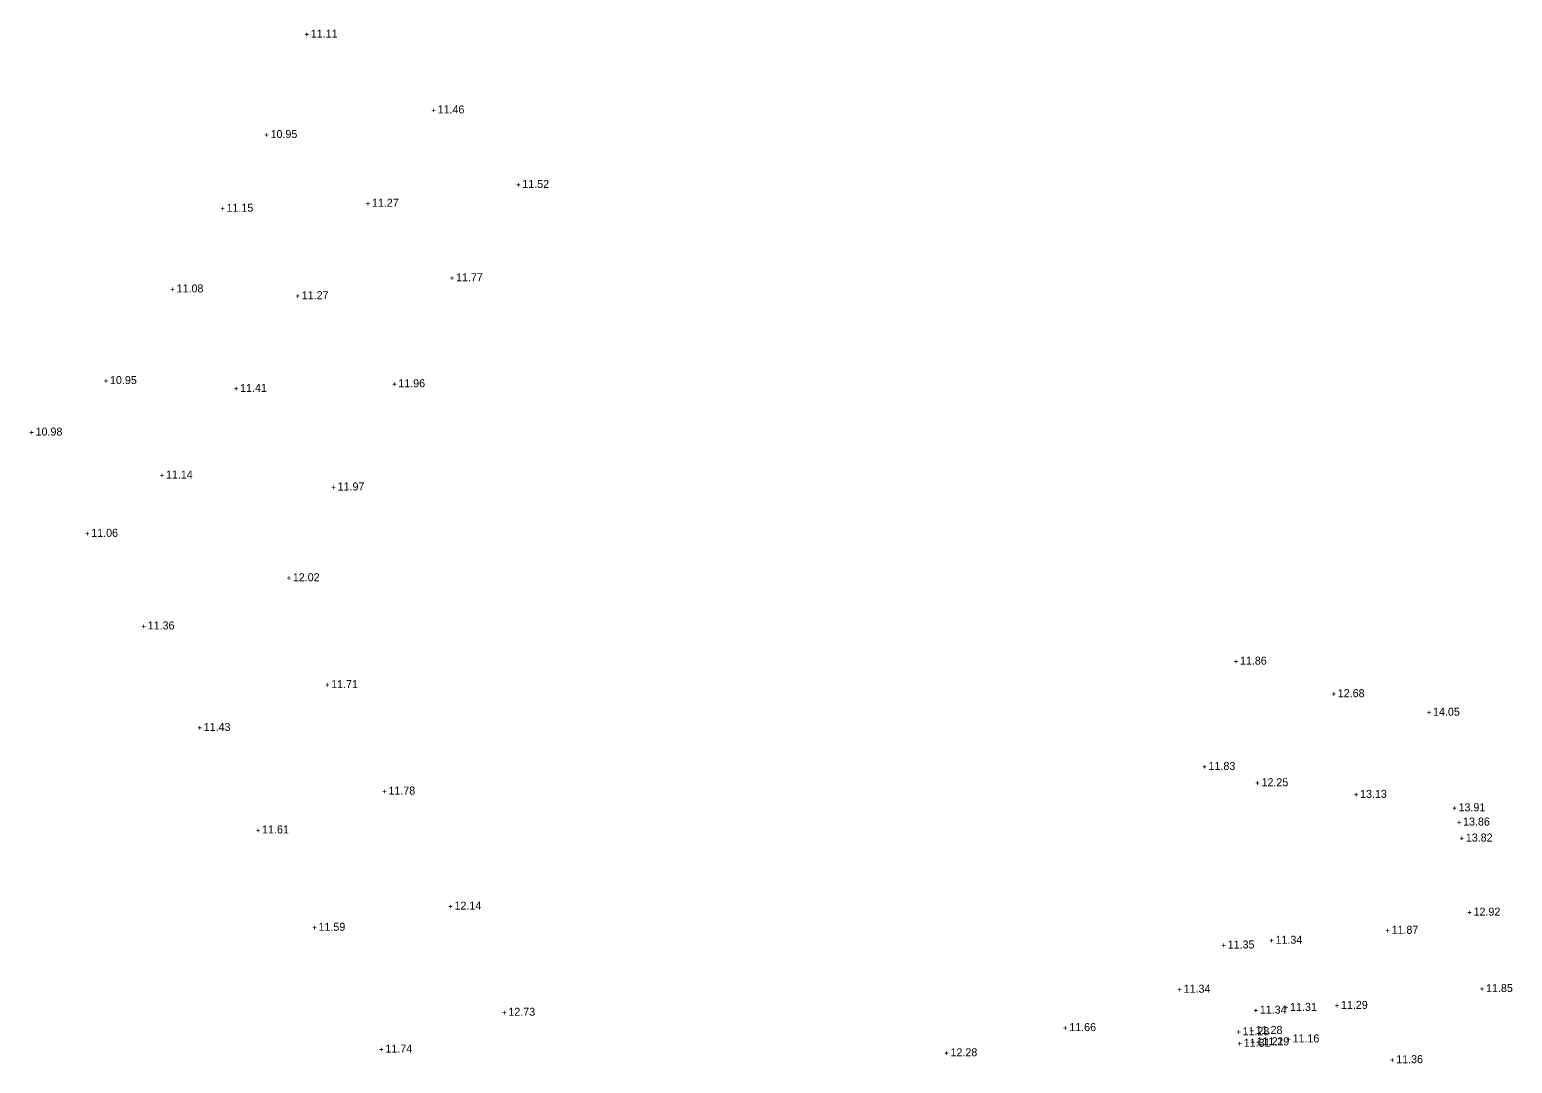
# Model space of a CAD drawing. Header units: metres. Extents: x 119225 to 119868, y 6148173 to 6148690.
# Drawn here: x 119225 to 119595.6, y 6148431.9 to 6148690.1 of the extents above; entities that cross this region are included whole.
import ezdxf
from ezdxf.enums import TextEntityAlignment as Align

# ---------------------------------------------------------------- set-up
doc = ezdxf.new("R2010")
doc.units = ezdxf.units.M
doc.layers.get('0').update_dxf_attribs({"linetype": 'CONTINUOUS'})
doc.layers.add('Z_bef', color=4, linetype='CONTINUOUS')
doc.styles.add('FISO', font='FISO')
doc.styles.add('ISO', font='ISO')

# ---------------------------------------------------------------- blocks, each defined once
blk = doc.blocks.new('_MPLUSZH')
at = {"color": 1, "style": 'ISO'}
blk.add_text('+', height=2, dxfattribs=at).set_placement((0, 0), align=Align.MIDDLE)
at = {"style": 'FISO'}
blk.add_attdef('PLUSHÖJD', (1, -1), '', height=2, dxfattribs=at)

msp = doc.modelspace()

# ---------------------------------------------------------------- block references
at = {"layer": 'Z_bef', "extrusion": (1.41091e-08, -2.66725e-08, 1)}
ref = msp.add_blockref('_MPLUSZH', (119294.25, 6148689.12, -0.16), dxfattribs=dict(at, xscale=0.9999947511315105, yscale=0.9999947511315105, zscale=0.9999947511315105, rotation=0.0449887309207433))
ref.add_attrib('PLUSHÖJD', '11.11', (119295.25, 6148688.12, -0.16), dxfattribs={"layer": '0', "extrusion": (1.41091e-08, -2.66725e-08, 1), "height": 2, "rotation": 0.045, "style": 'FISO', "oblique": 360})
ref = msp.add_blockref('_MPLUSZH', (119325.94, 6148670.21, -0.16), dxfattribs=dict(at, xscale=0.9999947511315105, yscale=0.9999947511315105, zscale=0.9999947511315105, rotation=0.0449887309207433))
ref.add_attrib('PLUSHÖJD', '11.46', (119326.95, 6148669.21, -0.16), dxfattribs={"layer": '0', "extrusion": (1.41091e-08, -2.66725e-08, 1), "height": 2, "rotation": 0.045, "style": 'FISO', "oblique": 360})
ref = msp.add_blockref('_MPLUSZH', (119284.2, 6148664.05, -0.16), dxfattribs=dict(at, xscale=0.9999947511315105, yscale=0.9999947511315105, zscale=0.9999947511315105, rotation=0.0449887309207433))
ref.add_attrib('PLUSHÖJD', '10.95', (119285.2, 6148663.05, -0.16), dxfattribs={"layer": '0', "extrusion": (1.41091e-08, -2.66725e-08, 1), "height": 2, "rotation": 0.045, "style": 'FISO', "oblique": 360})
ref = msp.add_blockref('_MPLUSZH', (119347.11, 6148651.58, -0.16), dxfattribs=dict(at, xscale=0.9999947511315105, yscale=0.9999947511315105, zscale=0.9999947511315105, rotation=0.0449887309207433))
ref.add_attrib('PLUSHÖJD', '11.52', (119348.12, 6148650.58, -0.16), dxfattribs={"layer": '0', "extrusion": (1.41091e-08, -2.66725e-08, 1), "height": 2, "rotation": 0.045, "style": 'FISO', "oblique": 360})
ref = msp.add_blockref('_MPLUSZH', (119309.54, 6148646.89, -0.16), dxfattribs=dict(at, xscale=0.9999947511315105, yscale=0.9999947511315105, zscale=0.9999947511315105, rotation=0.0449887309207433))
ref.add_attrib('PLUSHÖJD', '11.27', (119310.54, 6148645.89, -0.16), dxfattribs={"layer": '0', "extrusion": (1.41091e-08, -2.66725e-08, 1), "height": 2, "rotation": 0.045, "style": 'FISO', "oblique": 360})
ref = msp.add_blockref('_MPLUSZH', (119273.19, 6148645.64, -0.16), dxfattribs=dict(at, xscale=0.9999947511315105, yscale=0.9999947511315105, zscale=0.9999947511315105, rotation=0.0449887309207433))
ref.add_attrib('PLUSHÖJD', '11.15', (119274.19, 6148644.64, -0.16), dxfattribs={"layer": '0', "extrusion": (1.41091e-08, -2.66725e-08, 1), "height": 2, "rotation": 0.045, "style": 'FISO', "oblique": 360})
ref = msp.add_blockref('_MPLUSZH', (119330.56, 6148628.28, -0.16), dxfattribs=dict(at, xscale=0.9999947511315105, yscale=0.9999947511315105, zscale=0.9999947511315105, rotation=0.0449887309207433))
ref.add_attrib('PLUSHÖJD', '11.77', (119331.56, 6148627.28, -0.16), dxfattribs={"layer": '0', "extrusion": (1.41091e-08, -2.66725e-08, 1), "height": 2, "rotation": 0.045, "style": 'FISO', "oblique": 360})
ref = msp.add_blockref('_MPLUSZH', (119260.72, 6148625.49, -0.16), dxfattribs=dict(at, xscale=0.9999947511315105, yscale=0.9999947511315105, zscale=0.9999947511315105, rotation=0.0449887309207433))
ref.add_attrib('PLUSHÖJD', '11.08', (119261.72, 6148624.49, -0.16), dxfattribs={"layer": '0', "extrusion": (1.41091e-08, -2.66725e-08, 1), "height": 2, "rotation": 0.045, "style": 'FISO', "oblique": 360})
ref = msp.add_blockref('_MPLUSZH', (119292, 6148623.8, -0.16), dxfattribs=dict(at, xscale=0.9999947511315105, yscale=0.9999947511315105, zscale=0.9999947511315105, rotation=0.0449887309207433))
ref.add_attrib('PLUSHÖJD', '11.27', (119293, 6148622.8, -0.16), dxfattribs={"layer": '0', "extrusion": (1.41091e-08, -2.66725e-08, 1), "height": 2, "rotation": 0.045, "style": 'FISO', "oblique": 360})
ref = msp.add_blockref('_MPLUSZH', (119244.06, 6148602.6, -0.16), dxfattribs=dict(at, xscale=0.9999947511315105, yscale=0.9999947511315105, zscale=0.9999947511315105, rotation=0.0449887309207433))
ref.add_attrib('PLUSHÖJD', '10.95', (119245.07, 6148601.6, -0.16), dxfattribs={"layer": '0', "extrusion": (1.41091e-08, -2.66725e-08, 1), "height": 2, "rotation": 0.045, "style": 'FISO', "oblique": 360})
ref = msp.add_blockref('_MPLUSZH', (119316.13, 6148601.79, -0.16), dxfattribs=dict(at, xscale=0.9999947511315105, yscale=0.9999947511315105, zscale=0.9999947511315105, rotation=0.0449887309207433))
ref.add_attrib('PLUSHÖJD', '11.96', (119317.13, 6148600.8, -0.16), dxfattribs={"layer": '0', "extrusion": (1.41091e-08, -2.66725e-08, 1), "height": 2, "rotation": 0.045, "style": 'FISO', "oblique": 360})
ref = msp.add_blockref('_MPLUSZH', (119276.59, 6148600.65, -0.16), dxfattribs=dict(at, xscale=0.9999947511315105, yscale=0.9999947511315105, zscale=0.9999947511315105, rotation=0.0449887309207433))
ref.add_attrib('PLUSHÖJD', '11.41', (119277.59, 6148599.65, -0.16), dxfattribs={"layer": '0', "extrusion": (1.41091e-08, -2.66725e-08, 1), "height": 2, "rotation": 0.045, "style": 'FISO', "oblique": 360})
ref = msp.add_blockref('_MPLUSZH', (119225.47, 6148589.73, -0.16), dxfattribs=dict(at, xscale=0.9999947511315105, yscale=0.9999947511315105, zscale=0.9999947511315105, rotation=0.0449887309207433))
ref.add_attrib('PLUSHÖJD', '10.98', (119226.47, 6148588.73, -0.16), dxfattribs={"layer": '0', "extrusion": (1.41091e-08, -2.66725e-08, 1), "height": 2, "rotation": 0.045, "style": 'FISO', "oblique": 360})
ref = msp.add_blockref('_MPLUSZH', (119258.06, 6148579, -0.16), dxfattribs=dict(at, xscale=0.9999947511315105, yscale=0.9999947511315105, zscale=0.9999947511315105, rotation=0.0449887309207433))
ref.add_attrib('PLUSHÖJD', '11.14', (119259.06, 6148578, -0.16), dxfattribs={"layer": '0', "extrusion": (1.41091e-08, -2.66725e-08, 1), "height": 2, "rotation": 0.045, "style": 'FISO', "oblique": 360})
ref = msp.add_blockref('_MPLUSZH', (119300.96, 6148576.02, -0.16), dxfattribs=dict(at, xscale=0.9999947511315105, yscale=0.9999947511315105, zscale=0.9999947511315105, rotation=0.0449887309207433))
ref.add_attrib('PLUSHÖJD', '11.97', (119301.96, 6148575.02, -0.16), dxfattribs={"layer": '0', "extrusion": (1.41091e-08, -2.66725e-08, 1), "height": 2, "rotation": 0.045, "style": 'FISO', "oblique": 360})
ref = msp.add_blockref('_MPLUSZH', (119239.38, 6148564.44, -0.16), dxfattribs=dict(at, xscale=0.9999947511315105, yscale=0.9999947511315105, zscale=0.9999947511315105, rotation=0.0449887309207433))
ref.add_attrib('PLUSHÖJD', '11.06', (119240.38, 6148563.44, -0.16), dxfattribs={"layer": '0', "extrusion": (1.41091e-08, -2.66725e-08, 1), "height": 2, "rotation": 0.045, "style": 'FISO', "oblique": 360})
ref = msp.add_blockref('_MPLUSZH', (119289.77, 6148553.35, -0.16), dxfattribs=dict(at, xscale=0.9999947511315105, yscale=0.9999947511315105, zscale=0.9999947511315105, rotation=0.0449887309207433))
ref.add_attrib('PLUSHÖJD', '12.02', (119290.77, 6148552.35, -0.16), dxfattribs={"layer": '0', "extrusion": (1.41091e-08, -2.66725e-08, 1), "height": 2, "rotation": 0.045, "style": 'FISO', "oblique": 360})
ref = msp.add_blockref('_MPLUSZH', (119253.48, 6148541.32, -0.16), dxfattribs=dict(at, xscale=0.9999947511315105, yscale=0.9999947511315105, zscale=0.9999947511315105, rotation=0.0449887309207433))
ref.add_attrib('PLUSHÖJD', '11.36', (119254.49, 6148540.32, -0.16), dxfattribs={"layer": '0', "extrusion": (1.41091e-08, -2.66725e-08, 1), "height": 2, "rotation": 0.045, "style": 'FISO', "oblique": 360})
ref = msp.add_blockref('_MPLUSZH', (119526.5, 6148532.52, -0.16), dxfattribs=dict(at, xscale=0.9999947511315105, yscale=0.9999947511315105, zscale=0.9999947511315105, rotation=0.0449887309207433))
ref.add_attrib('PLUSHÖJD', '11.86', (119527.5, 6148531.52, -0.16), dxfattribs={"layer": '0', "extrusion": (1.41091e-08, -2.66725e-08, 1), "height": 2, "rotation": 0.045, "style": 'FISO', "oblique": 360})
ref = msp.add_blockref('_MPLUSZH', (119299.35, 6148526.66, -0.16), dxfattribs=dict(at, xscale=0.9999947511315105, yscale=0.9999947511315105, zscale=0.9999947511315105, rotation=0.0449887309207433))
ref.add_attrib('PLUSHÖJD', '11.71', (119300.35, 6148525.66, -0.16), dxfattribs={"layer": '0', "extrusion": (1.41091e-08, -2.66725e-08, 1), "height": 2, "rotation": 0.045, "style": 'FISO', "oblique": 360})
ref = msp.add_blockref('_MPLUSZH', (119550.95, 6148524.39, -0.16), dxfattribs=dict(at, xscale=0.9999947511315105, yscale=0.9999947511315105, zscale=0.9999947511315105, rotation=0.0449887309207433))
ref.add_attrib('PLUSHÖJD', '12.68', (119551.95, 6148523.39, -0.16), dxfattribs={"layer": '0', "extrusion": (1.41091e-08, -2.66725e-08, 1), "height": 2, "rotation": 0.045, "style": 'FISO', "oblique": 360})
ref = msp.add_blockref('_MPLUSZH', (119574.76, 6148519.76, -0.16), dxfattribs=dict(at, xscale=0.9999947511315105, yscale=0.9999947511315105, zscale=0.9999947511315105, rotation=0.0449887309207433))
ref.add_attrib('PLUSHÖJD', '14.05', (119575.76, 6148518.76, -0.16), dxfattribs={"layer": '0', "extrusion": (1.41091e-08, -2.66725e-08, 1), "height": 2, "rotation": 0.045, "style": 'FISO', "oblique": 360})
ref = msp.add_blockref('_MPLUSZH', (119267.49, 6148515.95, -0.16), dxfattribs=dict(at, xscale=0.9999947511315105, yscale=0.9999947511315105, zscale=0.9999947511315105, rotation=0.0449887309207433))
ref.add_attrib('PLUSHÖJD', '11.43', (119268.49, 6148514.95, -0.16), dxfattribs={"layer": '0', "extrusion": (1.41091e-08, -2.66725e-08, 1), "height": 2, "rotation": 0.045, "style": 'FISO', "oblique": 360})
ref = msp.add_blockref('_MPLUSZH', (119518.64, 6148506.22, -0.16), dxfattribs=dict(at, xscale=0.9999947511315105, yscale=0.9999947511315105, zscale=0.9999947511315105, rotation=0.0449887309207433))
ref.add_attrib('PLUSHÖJD', '11.83', (119519.64, 6148505.22, -0.16), dxfattribs={"layer": '0', "extrusion": (1.41091e-08, -2.66725e-08, 1), "height": 2, "rotation": 0.045, "style": 'FISO', "oblique": 360})
ref = msp.add_blockref('_MPLUSZH', (119531.88, 6148502.15, -0.16), dxfattribs=dict(at, xscale=0.9999947511315105, yscale=0.9999947511315105, zscale=0.9999947511315105, rotation=0.0449887309207433))
ref.add_attrib('PLUSHÖJD', '12.25', (119532.89, 6148501.15, -0.16), dxfattribs={"layer": '0', "extrusion": (1.41091e-08, -2.66725e-08, 1), "height": 2, "rotation": 0.045, "style": 'FISO', "oblique": 360})
ref = msp.add_blockref('_MPLUSZH', (119313.66, 6148500.07, -0.16), dxfattribs=dict(at, xscale=0.9999947511315105, yscale=0.9999947511315105, zscale=0.9999947511315105, rotation=0.0449887309207433))
ref.add_attrib('PLUSHÖJD', '11.78', (119314.66, 6148499.07, -0.16), dxfattribs={"layer": '0', "extrusion": (1.41091e-08, -2.66725e-08, 1), "height": 2, "rotation": 0.045, "style": 'FISO', "oblique": 360})
ref = msp.add_blockref('_MPLUSZH', (119556.53, 6148499.24, -0.16), dxfattribs=dict(at, xscale=0.9999947511315105, yscale=0.9999947511315105, zscale=0.9999947511315105, rotation=0.0449887309207433))
ref.add_attrib('PLUSHÖJD', '13.13', (119557.53, 6148498.24, -0.16), dxfattribs={"layer": '0', "extrusion": (1.41091e-08, -2.66725e-08, 1), "height": 2, "rotation": 0.045, "style": 'FISO', "oblique": 360})
ref = msp.add_blockref('_MPLUSZH', (119581.13, 6148495.89, -0.16), dxfattribs=dict(at, xscale=0.9999947511315105, yscale=0.9999947511315105, zscale=0.9999947511315105, rotation=0.0449887309207433))
ref.add_attrib('PLUSHÖJD', '13.91', (119582.13, 6148494.89, -0.16), dxfattribs={"layer": '0', "extrusion": (1.41091e-08, -2.66725e-08, 1), "height": 2, "rotation": 0.045, "style": 'FISO', "oblique": 360})
ref = msp.add_blockref('_MPLUSZH', (119282.08, 6148490.35, -0.16), dxfattribs=dict(at, xscale=0.9999947511315105, yscale=0.9999947511315105, zscale=0.9999947511315105, rotation=0.0449887309207433))
ref.add_attrib('PLUSHÖJD', '11.61', (119283.08, 6148489.35, -0.16), dxfattribs={"layer": '0', "extrusion": (1.41091e-08, -2.66725e-08, 1), "height": 2, "rotation": 0.045, "style": 'FISO', "oblique": 360})
ref = msp.add_blockref('_MPLUSZH', (119582.27, 6148492.33, -0.16), dxfattribs=dict(at, xscale=0.9999947511315105, yscale=0.9999947511315105, zscale=0.9999947511315105, rotation=0.0449887309207433))
ref.add_attrib('PLUSHÖJD', '13.86', (119583.27, 6148491.33, -0.16), dxfattribs={"layer": '0', "extrusion": (1.41091e-08, -2.66725e-08, 1), "height": 2, "rotation": 0.045, "style": 'FISO', "oblique": 360})
ref = msp.add_blockref('_MPLUSZH', (119582.95, 6148488.34, -0.16), dxfattribs=dict(at, xscale=0.9999947511315105, yscale=0.9999947511315105, zscale=0.9999947511315105, rotation=0.0449887309207433))
ref.add_attrib('PLUSHÖJD', '13.82', (119583.95, 6148487.34, -0.16), dxfattribs={"layer": '0', "extrusion": (1.41091e-08, -2.66725e-08, 1), "height": 2, "rotation": 0.045, "style": 'FISO', "oblique": 360})
ref = msp.add_blockref('_MPLUSZH', (119330.18, 6148471.33, -0.16), dxfattribs=dict(at, xscale=0.9999947511315105, yscale=0.9999947511315105, zscale=0.9999947511315105, rotation=0.0449887309207433))
ref.add_attrib('PLUSHÖJD', '12.14', (119331.18, 6148470.33, -0.16), dxfattribs={"layer": '0', "extrusion": (1.41091e-08, -2.66725e-08, 1), "height": 2, "rotation": 0.045, "style": 'FISO', "oblique": 360})
ref = msp.add_blockref('_MPLUSZH', (119584.88, 6148469.82, -0.16), dxfattribs=dict(at, xscale=0.9999947511315105, yscale=0.9999947511315105, zscale=0.9999947511315105, rotation=0.0449887309207433))
ref.add_attrib('PLUSHÖJD', '12.92', (119585.88, 6148468.82, -0.16), dxfattribs={"layer": '0', "extrusion": (1.41091e-08, -2.66725e-08, 1), "height": 2, "rotation": 0.045, "style": 'FISO', "oblique": 360})
ref = msp.add_blockref('_MPLUSZH', (119296.18, 6148466.04, -0.16), dxfattribs=dict(at, xscale=0.9999947511315105, yscale=0.9999947511315105, zscale=0.9999947511315105, rotation=0.0449887309207433))
ref.add_attrib('PLUSHÖJD', '11.59', (119297.18, 6148465.04, -0.16), dxfattribs={"layer": '0', "extrusion": (1.41091e-08, -2.66725e-08, 1), "height": 2, "rotation": 0.045, "style": 'FISO', "oblique": 360})
ref = msp.add_blockref('_MPLUSZH', (119564.39, 6148465.29, -0.16), dxfattribs=dict(at, xscale=0.9999947511315105, yscale=0.9999947511315105, zscale=0.9999947511315105, rotation=0.0449887309207433))
ref.add_attrib('PLUSHÖJD', '11.87', (119565.39, 6148464.29, -0.16), dxfattribs={"layer": '0', "extrusion": (1.41091e-08, -2.66725e-08, 1), "height": 2, "rotation": 0.045, "style": 'FISO', "oblique": 360})
ref = msp.add_blockref('_MPLUSZH', (119523.43, 6148461.62, -0.16), dxfattribs=dict(at, xscale=0.9999947511315105, yscale=0.9999947511315105, zscale=0.9999947511315105, rotation=0.0449887309207433))
ref.add_attrib('PLUSHÖJD', '11.35', (119524.43, 6148460.62, -0.16), dxfattribs={"layer": '0', "extrusion": (1.41091e-08, -2.66725e-08, 1), "height": 2, "rotation": 0.045, "style": 'FISO', "oblique": 360})
ref = msp.add_blockref('_MPLUSZH', (119535.38, 6148462.8, -0.16), dxfattribs=dict(at, xscale=0.9999947511315105, yscale=0.9999947511315105, zscale=0.9999947511315105, rotation=0.0449887309207433))
ref.add_attrib('PLUSHÖJD', '11.34', (119536.38, 6148461.8, -0.16), dxfattribs={"layer": '0', "extrusion": (1.41091e-08, -2.66725e-08, 1), "height": 2, "rotation": 0.045, "style": 'FISO', "oblique": 360})
ref = msp.add_blockref('_MPLUSZH', (119512.42, 6148450.58, -0.16), dxfattribs=dict(at, xscale=0.9999947511315105, yscale=0.9999947511315105, zscale=0.9999947511315105, rotation=0.0449887309207433))
ref.add_attrib('PLUSHÖJD', '11.34', (119513.42, 6148449.58, -0.16), dxfattribs={"layer": '0', "extrusion": (1.41091e-08, -2.66725e-08, 1), "height": 2, "rotation": 0.045, "style": 'FISO', "oblique": 360})
ref = msp.add_blockref('_MPLUSZH', (119588, 6148450.74, -0.16), dxfattribs=dict(at, xscale=0.9999947511315105, yscale=0.9999947511315105, zscale=0.9999947511315105, rotation=0.0449887309207433))
ref.add_attrib('PLUSHÖJD', '11.85', (119589, 6148449.74, -0.16), dxfattribs={"layer": '0', "extrusion": (1.41091e-08, -2.66725e-08, 1), "height": 2, "rotation": 0.045, "style": 'FISO', "oblique": 360})
ref = msp.add_blockref('_MPLUSZH', (119539.02, 6148446.03, -0.16), dxfattribs=dict(at, xscale=0.9999947511315105, yscale=0.9999947511315105, zscale=0.9999947511315105, rotation=0.0449887309207433))
ref.add_attrib('PLUSHÖJD', '11.31', (119540.02, 6148445.03, -0.16), dxfattribs={"layer": '0', "extrusion": (1.41091e-08, -2.66725e-08, 1), "height": 2, "rotation": 0.045, "style": 'FISO', "oblique": 360})
ref = msp.add_blockref('_MPLUSZH', (119539.02, 6148446.03, -0.16), dxfattribs=dict(at, xscale=0.9999947511315105, yscale=0.9999947511315105, zscale=0.9999947511315105, rotation=0.0449887309207433))
ref.add_attrib('PLUSHÖJD', '11.31', (119540.02, 6148445.03, -0.16), dxfattribs={"layer": '0', "extrusion": (1.41091e-08, -2.66725e-08, 1), "height": 2, "rotation": 0.045, "style": 'FISO', "oblique": 360})
ref = msp.add_blockref('_MPLUSZH', (119551.75, 6148446.54, -0.16), dxfattribs=dict(at, xscale=0.9999947511315105, yscale=0.9999947511315105, zscale=0.9999947511315105, rotation=0.0449887309207433))
ref.add_attrib('PLUSHÖJD', '11.29', (119552.75, 6148445.54, -0.16), dxfattribs={"layer": '0', "extrusion": (1.41091e-08, -2.66725e-08, 1), "height": 2, "rotation": 0.045, "style": 'FISO', "oblique": 360})
ref = msp.add_blockref('_MPLUSZH', (119343.64, 6148444.82, -0.16), dxfattribs=dict(at, xscale=0.9999947511315105, yscale=0.9999947511315105, zscale=0.9999947511315105, rotation=0.0449887309207433))
ref.add_attrib('PLUSHÖJD', '12.73', (119344.64, 6148443.82, -0.16), dxfattribs={"layer": '0', "extrusion": (1.41091e-08, -2.66725e-08, 1), "height": 2, "rotation": 0.045, "style": 'FISO', "oblique": 360})
ref = msp.add_blockref('_MPLUSZH', (119531.46, 6148445.35, -0.16), dxfattribs=dict(at, xscale=0.9999947511315105, yscale=0.9999947511315105, zscale=0.9999947511315105, rotation=0.0449887309207433))
ref.add_attrib('PLUSHÖJD', '11.34', (119532.46, 6148444.35, -0.16), dxfattribs={"layer": '0', "extrusion": (1.41091e-08, -2.66725e-08, 1), "height": 2, "rotation": 0.045, "style": 'FISO', "oblique": 360})
ref = msp.add_blockref('_MPLUSZH', (119483.83, 6148440.98, -0.16), dxfattribs=dict(at, xscale=0.9999947511315105, yscale=0.9999947511315105, zscale=0.9999947511315105, rotation=0.0449887309207433))
ref.add_attrib('PLUSHÖJD', '11.66', (119484.83, 6148439.98, -0.16), dxfattribs={"layer": '0', "extrusion": (1.41091e-08, -2.66725e-08, 1), "height": 2, "rotation": 0.045, "style": 'FISO', "oblique": 360})
ref = msp.add_blockref('_MPLUSZH', (119527.14, 6148439.96, -0.16), dxfattribs=dict(at, xscale=0.9999947511315105, yscale=0.9999947511315105, zscale=0.9999947511315105, rotation=0.0449887309207433))
ref.add_attrib('PLUSHÖJD', '11.28', (119528.14, 6148438.96, -0.16), dxfattribs={"layer": '0', "extrusion": (1.41091e-08, -2.66725e-08, 1), "height": 2, "rotation": 0.045, "style": 'FISO', "oblique": 360})
ref = msp.add_blockref('_MPLUSZH', (119530.43, 6148440.28, -0.16), dxfattribs=dict(at, xscale=0.9999947511315105, yscale=0.9999947511315105, zscale=0.9999947511315105, rotation=0.0449887309207433))
ref.add_attrib('PLUSHÖJD', '11.28', (119531.43, 6148439.28, -0.16), dxfattribs={"layer": '0', "extrusion": (1.41091e-08, -2.66725e-08, 1), "height": 2, "rotation": 0.045, "style": 'FISO', "oblique": 360})
ref = msp.add_blockref('_MPLUSZH', (119312.9, 6148435.61, -0.16), dxfattribs=dict(at, xscale=0.9999947511315105, yscale=0.9999947511315105, zscale=0.9999947511315105, rotation=0.0449887309207433))
ref.add_attrib('PLUSHÖJD', '11.74', (119313.91, 6148434.61, -0.16), dxfattribs={"layer": '0', "extrusion": (1.41091e-08, -2.66725e-08, 1), "height": 2, "rotation": 0.045, "style": 'FISO', "oblique": 360})
ref = msp.add_blockref('_MPLUSZH', (119527.43, 6148437.07, -0.16), dxfattribs=dict(at, xscale=0.9999947511315105, yscale=0.9999947511315105, zscale=0.9999947511315105, rotation=0.0449887309207433))
ref.add_attrib('PLUSHÖJD', '11.31', (119528.43, 6148436.07, -0.16), dxfattribs={"layer": '0', "extrusion": (1.41091e-08, -2.66725e-08, 1), "height": 2, "rotation": 0.045, "style": 'FISO', "oblique": 360})
ref = msp.add_blockref('_MPLUSZH', (119530.7, 6148437.44, -0.16), dxfattribs=dict(at, xscale=0.9999947511315105, yscale=0.9999947511315105, zscale=0.9999947511315105, rotation=0.0449887309207433))
ref.add_attrib('PLUSHÖJD', '11.21', (119531.7, 6148436.44, -0.16), dxfattribs={"layer": '0', "extrusion": (1.41091e-08, -2.66725e-08, 1), "height": 2, "rotation": 0.045, "style": 'FISO', "oblique": 360})
ref = msp.add_blockref('_MPLUSZH', (119530.7, 6148437.44, -0.16), dxfattribs=dict(at, xscale=0.9999947511315105, yscale=0.9999947511315105, zscale=0.9999947511315105, rotation=0.0449887309207433))
ref.add_attrib('PLUSHÖJD', '11.21', (119531.7, 6148436.44, -0.16), dxfattribs={"layer": '0', "extrusion": (1.41091e-08, -2.66725e-08, 1), "height": 2, "rotation": 0.045, "style": 'FISO', "oblique": 360})
ref = msp.add_blockref('_MPLUSZH', (119530.7, 6148437.44, -0.16), dxfattribs=dict(at, xscale=0.9999947511315105, yscale=0.9999947511315105, zscale=0.9999947511315105, rotation=0.0449887309207433))
ref.add_attrib('PLUSHÖJD', '11.21', (119531.7, 6148436.44, -0.16), dxfattribs={"layer": '0', "extrusion": (1.41091e-08, -2.66725e-08, 1), "height": 2, "rotation": 0.045, "style": 'FISO', "oblique": 360})
ref = msp.add_blockref('_MPLUSZH', (119532.08, 6148437.43, -0.16), dxfattribs=dict(at, xscale=0.9999947511315105, yscale=0.9999947511315105, zscale=0.9999947511315105, rotation=0.0449887309207433))
ref.add_attrib('PLUSHÖJD', '11.29', (119533.09, 6148436.43, -0.16), dxfattribs={"layer": '0', "extrusion": (1.41091e-08, -2.66725e-08, 1), "height": 2, "rotation": 0.045, "style": 'FISO', "oblique": 360})
ref = msp.add_blockref('_MPLUSZH', (119539.64, 6148438.16, -0.16), dxfattribs=dict(at, xscale=0.9999947511315105, yscale=0.9999947511315105, zscale=0.9999947511315105, rotation=0.0449887309207433))
ref.add_attrib('PLUSHÖJD', '11.16', (119540.64, 6148437.16, -0.16), dxfattribs={"layer": '0', "extrusion": (1.41091e-08, -2.66725e-08, 1), "height": 2, "rotation": 0.045, "style": 'FISO', "oblique": 360})
ref = msp.add_blockref('_MPLUSZH', (119454.15, 6148434.7, -0.16), dxfattribs=dict(at, xscale=0.9999947511315105, yscale=0.9999947511315105, zscale=0.9999947511315105, rotation=0.0449887309207433))
ref.add_attrib('PLUSHÖJD', '12.28', (119455.15, 6148433.7, -0.16), dxfattribs={"layer": '0', "extrusion": (1.41091e-08, -2.66725e-08, 1), "height": 2, "rotation": 0.045, "style": 'FISO', "oblique": 360})
ref = msp.add_blockref('_MPLUSZH', (119565.55, 6148432.97, -0.16), dxfattribs=dict(at, xscale=0.9999947511315105, yscale=0.9999947511315105, zscale=0.9999947511315105, rotation=0.0449887309207433))
ref.add_attrib('PLUSHÖJD', '11.36', (119566.55, 6148431.97, -0.16), dxfattribs={"layer": '0', "extrusion": (1.41091e-08, -2.66725e-08, 1), "height": 2, "rotation": 0.045, "style": 'FISO', "oblique": 360})

doc.saveas('drawing.dxf')
